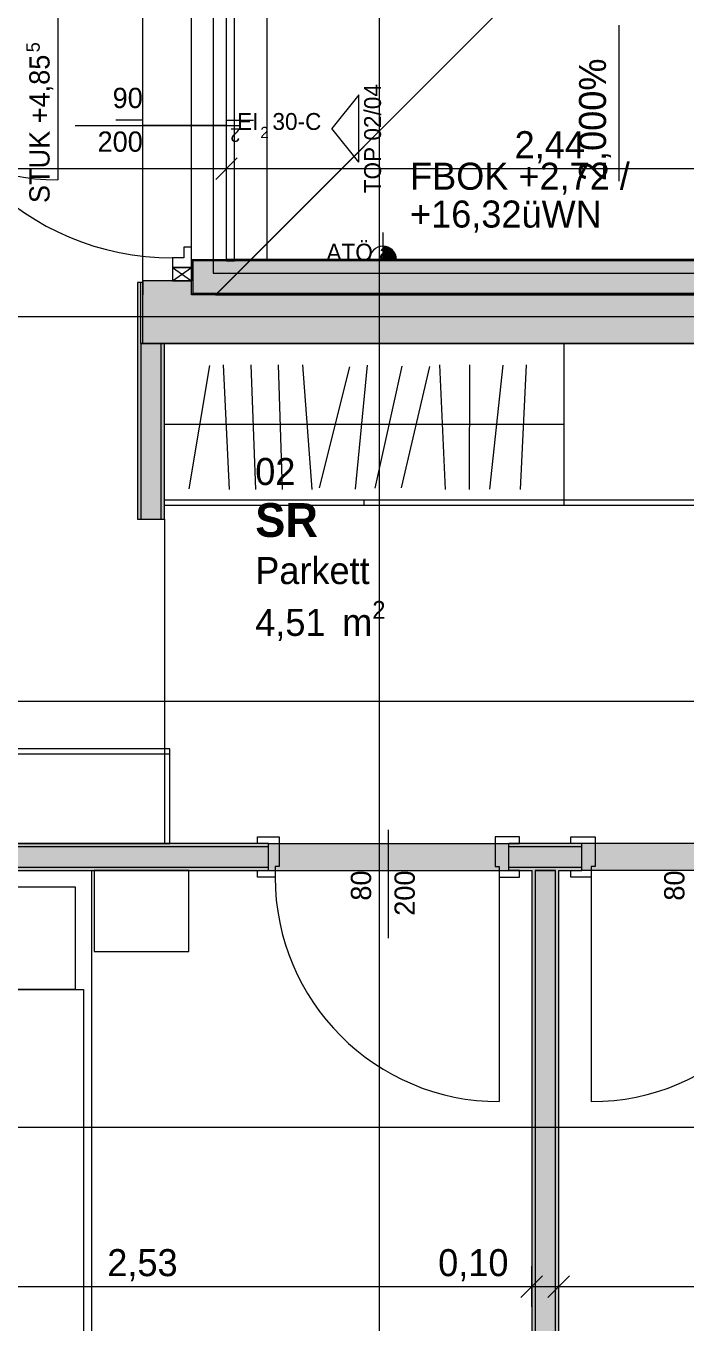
# Model space of a CAD drawing. Header units: metres. Extents: x -3 to 205, y -18 to 45.
# Drawn here: x 37.092 to 39.537, y -7.728 to -2.929 of the extents above; entities that cross this region are included whole.
import ezdxf

# ---------------------------------------------------------------- set-up
doc = ezdxf.new("R2010")
doc.units = ezdxf.units.M
doc.header["$MEASUREMENT"] = 0
doc.linetypes.add('Baufluchtlinie', pattern=[0.013, 0.008, -0.005])
doc.linetypes.add('Schnittlinie', pattern=[0.006, 0.003, -0.0015, 0, -0.0015])
for name, color, linetype in [('1._1.Stock  PP STG2_4_000 Achsraster', 7, 'Continuous'), ('1._1.Stock  PP STG2_4_110 Wand Aussen', 7, 'Continuous'), ('1._1.Stock  PP STG2_4_130 Wand Innen', 7, 'Continuous'), ('1._1.Stock  PP STG2_4_210 Decke', 7, 'Continuous'), ('1._1.Stock  PP STG2_4_220 Bodenaufbau', 7, 'Continuous'), ('1._1.Stock  PP STG2_4_221 Bodenaufbau - Abdichtung', 7, 'Continuous'), ('1._1.Stock  PP STG2_4_221 Bodenaufbau - Terrassenbelag', 7, 'Continuous'), ('1._1.Stock  PP STG2_4_510 Möblierung', 7, 'Continuous'), ('1._1.Stock  PP STG2_4_810 Raum', 7, 'Continuous'), ('1._1.Stock  PP STG2_4_815 Raumbegrenzung', 7, 'Continuous'), ('1._1.Stock  PP STG2_4_910 Allgemein Bemaßung.x', 7, 'Continuous'), ('1._1.Stock  PP STG2_4_945 Einreichplan Beschriftung', 7, 'Continuous'), ('1._1.Stock  PP STG2_4_950 Polierplan Bemaßung', 7, 'Continuous')]:
    doc.layers.add(name, color=color, linetype=linetype)
doc.styles.add('ERSTELLTER_STIL_2', font='')
doc.styles.add('ERSTELLTER_STIL_6', font='')
doc.styles.get('ERSTELLTER_STIL_2').set_extended_font_data('Eurostile')
doc.styles.get('ERSTELLTER_STIL_6').set_extended_font_data('Eurostile', bold=True)

msp = doc.modelspace()

# ---------------------------------------------------------------- hatches: boundary and pattern name
at = {"layer": '1._1.Stock  PP STG2_4_110 Wand Aussen', "linetype": 'Continuous', "lineweight": 0, "true_color": 0x373737}
for points in [[(37.705, -3.9187), (37.71, -3.9187), (37.71, -3.7977), (37.705, -3.7977), (37.705, -3.8727)], [(37.71, -3.9187), (37.705, -3.9187), (37.705, -3.9237)], [(37.71, -3.9187), (37.705, -3.9237), (37.71, -3.9237)], [(37.71, -3.9237), (40.275, -3.9237), (40.275, -3.9187), (37.71, -3.9187)]]:
    msp.add_hatch(color=250, dxfattribs=at).paths.add_polyline_path(points)
at = {"layer": '1._1.Stock  PP STG2_4_110 Wand Aussen', "linetype": 'Continuous', "lineweight": 13, "true_color": 0xff6400}
for points in [[(37.71, -3.7987), (37.83, -3.7987), (37.83, -3.7977), (37.71, -3.7977)], [(37.83, -3.7987), (37.71, -3.7987), (37.71, -3.9187)], [(37.83, -3.7987), (37.71, -3.9187), (37.83, -3.9187)], [(37.83, -3.9187), (40.275, -3.9187), (40.275, -3.7987), (37.83, -3.7987)]]:
    msp.add_hatch(color=30, dxfattribs=at).paths.add_polyline_path(points)
at = {"layer": '1._1.Stock  PP STG2_4_110 Wand Aussen', "linetype": 'Continuous', "lineweight": 13, "true_color": 0x3f7f02}
for points in [[(37.525, -3.9237), (37.705, -3.9237), (37.705, -3.8727), (37.635, -3.8727), (37.525, -3.8727)], [(37.705, -3.9237), (37.525, -3.9237), (37.525, -4.1037)], [(37.705, -3.9237), (37.525, -4.1037), (37.705, -4.1037)], [(37.705, -4.1037), (40.275, -4.1037), (40.275, -3.9237), (37.705, -3.9237)]]:
    msp.add_hatch(color=76, dxfattribs=at).paths.add_polyline_path(points)
at = {"layer": '1._1.Stock  PP STG2_4_130 Wand Innen', "linetype": 'Continuous', "lineweight": 13, "true_color": 0xfb02fe}
for points in [[(37.505, -3.8787), (37.505, -4.1037), (37.5175, -4.1037), (37.5175, -3.8787)], [(37.505, -4.1037), (37.505, -4.7537), (37.5175, -4.7537), (37.5175, -4.1037)], [(37.605, -4.7537), (37.605, -4.1037), (37.5925, -4.1037), (37.5925, -4.7537)], [(36.435, -5.9662), (37.99, -5.9662), (37.99, -5.9537), (36.435, -5.9537)], [(38.88, -5.9537), (38.88, -5.9662), (39.15, -5.9662), (39.15, -5.9537)], [(36.435, -6.0412), (36.435, -6.0537), (37.99, -6.0537), (37.99, -6.0412)], [(38.88, -6.0412), (38.88, -6.0537), (39.15, -6.0537), (39.15, -6.0412)], [(38.965, -6.0537), (38.965, -11.2037), (38.9775, -11.2037), (38.9775, -6.0537)], [(39.065, -11.2037), (39.065, -6.0537), (39.0525, -6.0537), (39.0525, -11.2037)]]:
    msp.add_hatch(color=6, dxfattribs=at).paths.add_polyline_path(points)
at = {"layer": '1._1.Stock  PP STG2_4_130 Wand Innen', "linetype": 'Continuous', "lineweight": 13, "true_color": 0xffaa00}
for points in [[(37.5175, -4.1037), (37.5175, -4.7537), (37.5925, -4.7537), (37.5925, -4.1037)], [(36.435, -6.0412), (37.99, -6.0412), (37.99, -5.9662), (36.435, -5.9662)], [(38.88, -6.0412), (39.15, -6.0412), (39.15, -5.9662), (38.88, -5.9662)], [(39.0525, -11.2037), (39.0525, -6.0537), (38.9775, -6.0537), (38.9775, -11.2037)]]:
    msp.add_hatch(color=40, dxfattribs=at).paths.add_polyline_path(points)
at = {"layer": '1._1.Stock  PP STG2_4_130 Wand Innen', "linetype": 'Continuous', "lineweight": 0, "true_color": 0xffffff}
for points in [[(38.88, -6.0537), (38.88, -5.9537), (37.99, -5.9537), (37.99, -6.0537)], [(39.15, -6.0537), (40.04, -6.0537), (40.04, -5.9537), (39.15, -5.9537)]]:
    msp.add_hatch(color=7, dxfattribs=at).paths.add_polyline_path(points)
at = {"layer": '1._1.Stock  PP STG2_4_950 Polierplan Bemaßung', "linetype": 'Continuous', "lineweight": 13, "true_color": 0xfb02fe}
msp.add_hatch(color=6, dxfattribs=at).paths.add_polyline_path([(38.4145, -3.7937), (38.4645, -3.7937), (38.4607, -3.7746), (38.4498, -3.7584), (38.4336, -3.7475), (38.4145, -3.7437)])

# ---------------------------------------------------------------- linework, layer by layer
at = {"layer": '1._1.Stock  PP STG2_4_000 Achsraster', "color": 5, "linetype": 'Continuous', "lineweight": 0, "ltscale": 1000}
for p, q in [((38.4, 1.9963), (38.4, -16.0037)), ((30.9, -4.0037), (53.4, -4.0037)), ((30.9, -7.0037), (53.4, -7.0037))]:
    msp.add_line(p, q, dxfattribs=at)
at = {"layer": '1._1.Stock  PP STG2_4_110 Wand Aussen', "color": 7, "linetype": 'Baufluchtlinie', "lineweight": 13, "ltscale": 1000}
for p, q in [((37.525, -3.8727), (37.525, -2.7227)), ((37.835, -3.7927), (37.835, -2.8027))]:
    msp.add_line(p, q, dxfattribs=at)
at = {"layer": '1._1.Stock  PP STG2_4_110 Wand Aussen', "color": 7, "linetype": 'Continuous', "lineweight": 18, "ltscale": 1000}
for p, q in [((37.705, -3.7977), (37.705, -2.7977)), ((37.635, -3.8727), (37.525, -3.8727)), ((37.635, -3.8727), (37.525, -3.8727)), ((37.705, -3.8727), (37.635, -3.8727)), ((37.705, -3.8727), (37.635, -3.8727)), ((37.705, -3.8727), (37.635, -3.8727)), ((37.705, -3.9187), (37.705, -3.8727)), ((37.705, -3.9187), (37.705, -3.9237)), ((37.705, -3.9187), (37.705, -3.9237)), ((40.275, -3.9237), (37.705, -3.9237))]:
    msp.add_line(p, q, dxfattribs=at)
at = {"layer": '1._1.Stock  PP STG2_4_110 Wand Aussen', "color": 7, "linetype": 'Continuous', "lineweight": 13, "ltscale": 1000}
for p, q in [((37.865, -3.7977), (37.865, -2.7977)), ((37.275, -3.2977), (37.885, -3.2977)), ((37.525, -3.2777), (37.425, -3.2777)), ((37.525, -3.2977), (37.525, -3.2777)), ((37.835, -3.2977), (37.525, -3.2977)), ((37.835, -3.2977), (37.835, -3.2777)), ((37.835, -3.2777), (37.935, -3.2777)), ((37.635, -3.8227), (37.705, -3.8727)), ((37.635, -3.8727), (37.705, -3.8227)), ((37.705, -3.7927), (37.835, -3.7927)), ((37.705, -3.7977), (37.705, -3.7927)), ((37.705, -3.7927), (37.835, -3.7927)), ((37.83, -3.7977), (37.705, -3.7977)), ((37.705, -3.7977), (37.705, -3.8727)), ((37.705, -3.7977), (37.705, -3.8727)), ((37.705, -3.7977), (37.705, -3.8727)), ((37.71, -3.7987), (37.71, -3.7977)), ((37.71, -3.7987), (37.71, -3.9187)), ((37.71, -3.7987), (37.71, -3.9187)), ((37.83, -3.7977), (37.83, -3.7987)), ((37.83, -3.7977), (37.83, -3.7987)), ((40.275, -3.7987), (37.83, -3.7987)), ((37.835, -3.7977), (37.835, -3.7927)), ((37.835, -3.7977), (37.835, -3.7927)), ((37.835, -3.7977), (37.865, -3.7977)), ((40.275, -3.9187), (37.71, -3.9187))]:
    msp.add_line(p, q, dxfattribs=at)
at = {"layer": '1._1.Stock  PP STG2_4_110 Wand Aussen', "color": 8, "linetype": 'Continuous', "lineweight": 13, "ltscale": 1000}
for p, q in [((37.6765, -3.7877), (37.635, -3.7877)), ((37.635, -3.7877), (37.635, -3.8227)), ((37.705, -3.7477), (37.6765, -3.7477)), ((37.6765, -3.7477), (37.6765, -3.7877)), ((37.705, -3.8227), (37.705, -3.7477)), ((37.635, -3.8227), (37.705, -3.8227))]:
    msp.add_line(p, q, dxfattribs=at)
at = {"layer": '1._1.Stock  PP STG2_4_110 Wand Aussen', "color": 7, "linetype": 'Continuous', "lineweight": 13, "ltscale": 1000, "flags": 128}
msp.add_lwpolyline([(37.635, -3.8227), (37.635, -3.8727), (37.705, -3.8727), (37.705, -3.8227)], close=True, dxfattribs=at)
msp.add_lwpolyline([(40.275, -3.7937), (37.835, -3.7937)], dxfattribs=at)
at = {"layer": '1._1.Stock  PP STG2_4_110 Wand Aussen', "color": 7, "linetype": 'Continuous', "lineweight": 18, "ltscale": 1000, "flags": 128}
for points in [[(37.525, -3.8727), (37.525, -3.9237)], [(37.525, -4.1037), (37.525, -3.9237)], [(37.525, -4.1037), (40.095, -4.1037)]]:
    msp.add_lwpolyline(points, dxfattribs=at)
at = {"layer": '1._1.Stock  PP STG2_4_110 Wand Aussen', "color": 7, "linetype": 'Continuous', "lineweight": 13, "ltscale": 1000}
msp.add_arc((37.635, -2.8077), 0.98, 180, 270, dxfattribs=at)
at = {"layer": '1._1.Stock  PP STG2_4_130 Wand Innen', "color": 7, "linetype": 'Continuous', "lineweight": 13, "ltscale": 1000}
for p, q in [((37.21, -2.6687), (37.21, -3.4987)), ((37.95, -5.9537), (37.95, -5.9287)), ((37.95, -5.9287), (38.03, -5.9287)), ((38.03, -5.9287), (38.03, -6.0387)), ((38.435, -6.3037), (38.435, -5.9037)), ((38.83, -5.9287), (38.83, -6.0387)), ((38.92, -5.9287), (38.83, -5.9287)), ((38.92, -5.9537), (38.92, -5.9287)), ((39.11, -5.9537), (39.11, -5.9287)), ((39.11, -5.9287), (39.2, -5.9287)), ((39.2, -5.9287), (39.2, -6.0387)), ((37.99, -5.9537), (37.95, -5.9537)), ((37.99, -6.0537), (37.99, -5.9537)), ((38.88, -6.0537), (38.88, -5.9537)), ((38.88, -5.9537), (38.92, -5.9537)), ((39.15, -5.9537), (39.11, -5.9537)), ((39.15, -6.0537), (39.15, -5.9537)), ((38.03, -6.0387), (38.015, -6.0387)), ((38.015, -6.0387), (38.015, -6.0787)), ((38.83, -6.0387), (38.845, -6.0387)), ((38.845, -6.0387), (38.845, -6.0787)), ((39.2, -6.0387), (39.185, -6.0387)), ((39.185, -6.0387), (39.185, -6.0787)), ((37.95, -6.0787), (37.95, -6.0537)), ((37.95, -6.0537), (37.99, -6.0537)), ((38.015, -6.0787), (37.95, -6.0787)), ((38.845, -6.0787), (38.92, -6.0787)), ((38.845, -6.0787), (38.845, -6.9087)), ((38.92, -6.0537), (38.88, -6.0537)), ((38.92, -6.0787), (38.92, -6.0537)), ((39.11, -6.0787), (39.11, -6.0537)), ((39.11, -6.0537), (39.15, -6.0537)), ((39.185, -6.0787), (39.11, -6.0787)), ((39.185, -6.0787), (39.185, -6.9087))]:
    msp.add_line(p, q, dxfattribs=at)
at = {"layer": '1._1.Stock  PP STG2_4_130 Wand Innen', "color": 7, "linetype": 'Continuous', "lineweight": 18, "ltscale": 1000}
for p, q in [((37.5175, -4.1037), (37.5175, -3.8787)), ((37.5175, -4.1037), (37.5175, -4.7537)), ((37.5925, -4.7537), (37.5925, -4.1037)), ((37.99, -5.9662), (36.435, -5.9662)), ((37.99, -5.9662), (37.99, -5.9537)), ((37.99, -5.9662), (37.99, -5.9537)), ((37.99, -5.9662), (37.99, -5.9537)), ((37.99, -6.0412), (37.99, -5.9662)), ((37.99, -6.0412), (37.99, -5.9662)), ((37.99, -6.0412), (37.99, -5.9662)), ((38.88, -5.9662), (38.88, -5.9537)), ((38.88, -5.9662), (38.88, -5.9537)), ((38.88, -5.9662), (38.88, -5.9537)), ((39.15, -5.9662), (38.88, -5.9662)), ((38.88, -6.0412), (38.88, -5.9662)), ((38.88, -6.0412), (38.88, -5.9662)), ((38.88, -6.0412), (38.88, -5.9662)), ((39.15, -5.9662), (39.15, -5.9537)), ((39.15, -5.9662), (39.15, -5.9537)), ((39.15, -5.9662), (39.15, -5.9537)), ((39.15, -6.0412), (39.15, -5.9662)), ((39.15, -6.0412), (39.15, -5.9662)), ((39.15, -6.0412), (39.15, -5.9662)), ((36.435, -6.0412), (37.99, -6.0412)), ((37.99, -6.0537), (37.99, -6.0412)), ((37.99, -6.0537), (37.99, -6.0412)), ((37.99, -6.0537), (37.99, -6.0412)), ((38.88, -6.0412), (39.15, -6.0412)), ((38.88, -6.0537), (38.88, -6.0412)), ((38.88, -6.0537), (38.88, -6.0412)), ((38.88, -6.0537), (38.88, -6.0412)), ((39.15, -6.0537), (39.15, -6.0412)), ((39.15, -6.0537), (39.15, -6.0412)), ((39.15, -6.0537), (39.15, -6.0412)), ((38.9775, -6.0537), (38.9775, -11.2037)), ((39.0525, -11.2037), (39.0525, -6.0537))]:
    msp.add_line(p, q, dxfattribs=at)
at = {"layer": '1._1.Stock  PP STG2_4_130 Wand Innen', "color": 8, "linetype": 'Schnittlinie', "lineweight": 13, "ltscale": 1000}
for p, q in [((37.99, -5.9537), (38.88, -5.9537)), ((40.04, -5.9537), (39.15, -5.9537)), ((37.99, -6.0537), (38.88, -6.0537)), ((40.04, -6.0537), (39.15, -6.0537))]:
    msp.add_line(p, q, dxfattribs=at)
at = {"layer": '1._1.Stock  PP STG2_4_130 Wand Innen', "color": 7, "linetype": 'Continuous', "lineweight": 18, "ltscale": 1000, "flags": 128}
for points in [[(37.525, -3.8787), (37.505, -3.8787)], [(37.505, -3.8787), (37.505, -4.1037)], [(37.525, -4.1037), (37.525, -3.8787)], [(37.505, -4.1037), (37.505, -4.7537)], [(37.605, -4.1037), (37.5175, -4.1037)], [(37.5175, -4.1037), (37.525, -4.1037)], [(37.605, -4.7537), (37.605, -4.1037)], [(37.505, -4.7537), (37.605, -4.7537)], [(37.99, -5.9537), (36.435, -5.9537)], [(39.15, -5.9537), (38.88, -5.9537)], [(36.435, -6.0537), (37.99, -6.0537)], [(38.88, -6.0537), (38.965, -6.0537)], [(38.965, -6.0537), (38.965, -11.2037)], [(39.0525, -6.0537), (38.9775, -6.0537)], [(38.9775, -6.0537), (39.0525, -6.0537)], [(39.065, -11.2037), (39.065, -6.0537)], [(39.065, -6.0537), (39.15, -6.0537)]]:
    msp.add_lwpolyline(points, dxfattribs=at)
at = {"layer": '1._1.Stock  PP STG2_4_130 Wand Innen', "color": 7, "linetype": 'Continuous', "lineweight": 13, "ltscale": 1000}
for centre, start, end in [((37.21, -2.6687), 180, 270), ((38.845, -6.0787), 180, 270), ((39.185, -6.0787), 270, 0)]:
    msp.add_arc(centre, 0.83, start, end, dxfattribs=at)
at = {"layer": '1._1.Stock  PP STG2_4_210 Decke', "color": 7, "linetype": 'Continuous', "lineweight": 13, "ltscale": 1000, "true_color": 0xf4f4f4, "flags": 128}
for points in [[(37.785, -2.4937), (37.785, -3.8437), (44.785, -3.8437), (44.785, -2.5737), (44.505, -2.5737), (44.505, -1.5487), (44.495, -1.5487), (44.495, -1.0837), (43.31, -1.0837), (43.31, -2.2937), (43.245, -2.2937), (43.245, -2.5237), (42.745, -2.5237), (42.745, -2.4237), (39.695, -2.4237), (39.695, -2.5237), (39.195, -2.5237), (39.195, -2.3637), (38.87, -2.3637), (38.87, -1.0937), (37.975, -1.0937), (37.975, -2.4937)], [(32.5844, -1.4987), (32.5972, -11.3837), (41.935, -11.3837), (41.935, -10.8837), (44.785, -10.8837), (44.785, -9.9837), (51.1258, -9.9837), (51.1621, -1.4987), (44.865, -1.4987), (44.865, -3.9237), (42.27, -3.9237), (42.27, -5.8737), (40.275, -5.8737), (40.275, -3.9237), (37.705, -3.9237), (37.705, -1.4987)]]:
    msp.add_lwpolyline(points, close=True, dxfattribs=at)
at = {"layer": '1._1.Stock  PP STG2_4_220 Bodenaufbau', "color": 7, "linetype": 'Continuous', "lineweight": 13, "ltscale": 1000, "true_color": 0xf4f4f4, "flags": 128}
msp.add_lwpolyline([(32.7646, -1.6787), (32.7765, -11.2037), (41.755, -11.2037), (41.755, -10.7037), (44.605, -10.7037), (44.605, -9.8037), (50.9466, -9.8037), (50.9814, -1.6787), (45.045, -1.6787), (45.045, -4.1037), (42.435, -4.1037), (42.435, -6.0537), (40.095, -6.0537), (40.095, -4.1037), (37.525, -4.1037), (37.525, -1.6787)], close=True, dxfattribs=at)
at = {"layer": '1._1.Stock  PP STG2_4_221 Bodenaufbau - Abdichtung', "color": 171, "linetype": 'Schnittlinie', "lineweight": 13, "ltscale": 1000, "true_color": 0x6c6cff, "flags": 128}
for points in [[(39.245, -2.4737), (37.7948, -3.9239)], [(37.795, -3.9237), (39.245, -2.4737)], [(37.705, -3.9237), (37.705, -2.5337)], [(37.7948, -3.9239), (37.705, -3.9237)], [(37.7947, -3.924), (40.325, -3.924)], [(40.325, -3.9237), (37.795, -3.9237)]]:
    msp.add_lwpolyline(points, dxfattribs=at)
at = {"layer": '1._1.Stock  PP STG2_4_221 Bodenaufbau - Terrassenbelag', "color": 7, "linetype": 'Continuous', "lineweight": 18, "ltscale": 1000, "flags": 128}
for points in [[(37.985, -3.7937), (37.985, -2.8187)], [(42.435, -3.7937), (37.985, -3.7937)], [(42.435, -3.7939), (37.985, -3.7939)]]:
    msp.add_lwpolyline(points, dxfattribs=at)
at = {"layer": '1._1.Stock  PP STG2_4_510 Möblierung', "color": 8, "linetype": 'Continuous', "lineweight": 13, "ltscale": 1000, "true_color": 0x7e7f7f}
for p, q in [((39.085, -4.7037), (39.085, -4.1037)), ((37.697, -4.6414), (37.773, -4.186)), ((37.8466, -4.6443), (37.8235, -4.1831)), ((37.9434, -4.6444), (37.9267, -4.183)), ((38.0421, -4.6445), (38.028, -4.1829)), ((38.152, -4.644), (38.1181, -4.1835)), ((38.1789, -4.6377), (38.2911, -4.1898)), ((38.313, -4.6435), (38.3571, -4.1839)), ((38.385, -4.6391), (38.4851, -4.1883)), ((38.4826, -4.6385), (38.5875, -4.1889)), ((38.6452, -4.6444), (38.6249, -4.1831)), ((38.7348, -4.6446), (38.7353, -4.1828)), ((38.8103, -4.6432), (38.8597, -4.1842)), ((38.9239, -4.6443), (38.9462, -4.1831)), ((39.085, -4.4037), (37.605, -4.4037)), ((39.825, -4.6837), (37.605, -4.6837)), ((38.345, -4.7037), (38.345, -4.6837)), ((39.085, -4.7037), (39.085, -4.6837)), ((37.625, -5.6237), (35.795, -5.6237)), ((36.435, -6.0537), (37.335, -6.0537)), ((37.335, -6.0537), (37.335, -8.0537)), ((37.695, -6.0537), (37.345, -6.0537)), ((37.345, -6.0537), (37.345, -6.3537)), ((37.695, -6.3537), (37.695, -6.0537)), ((37.345, -6.3537), (37.695, -6.3537))]:
    msp.add_line(p, q, dxfattribs=at)
at = {"layer": '1._1.Stock  PP STG2_4_510 Möblierung', "color": 8, "linetype": 'Continuous', "lineweight": 13, "ltscale": 1000, "true_color": 0x7e7f7f, "flags": 128}
for points in [[(39.825, -4.7037), (37.605, -4.7037), (37.605, -4.1037), (39.825, -4.1037)], [(37.625, -5.6037), (35.795, -5.6037), (35.795, -5.9537), (37.625, -5.9537)], [(36.645, -6.4937), (36.605, -6.5337), (36.495, -6.5337), (36.495, -6.1137), (37.275, -6.1137), (37.275, -6.4937)], [(37.305, -8.0237), (36.465, -8.0237), (36.465, -6.6737), (36.645, -6.4937), (37.305, -6.4937)]]:
    msp.add_lwpolyline(points, close=True, dxfattribs=at)
at = {"layer": '1._1.Stock  PP STG2_4_815 Raumbegrenzung', "color": 8, "linetype": 'Schnittlinie', "lineweight": 13, "ltscale": 1000, "flags": 128}
msp.add_lwpolyline([(37.505, -4.7537), (37.605, -4.7537), (37.605, -5.9537)], dxfattribs=at)
at = {"layer": '1._1.Stock  PP STG2_4_910 Allgemein Bemaßung.x', "color": 7, "linetype": 'Continuous', "lineweight": 13, "ltscale": 1000}
for p, q in [((38.325, -3.1837), (38.225, -3.3087)), ((38.325, -3.4337), (38.325, -3.1837)), ((38.325, -3.4337), (38.225, -3.3087))]:
    msp.add_line(p, q, dxfattribs=at)
at = {"layer": '1._1.Stock  PP STG2_4_950 Polierplan Bemaßung', "color": 171, "linetype": 'Continuous', "lineweight": 13, "ltscale": 1000, "true_color": 0x6c6cff}
for p, q in [((39.2877, -2.9268), (39.2877, -2.9869)), ((39.2877, -2.9869), (39.2877, -3.5032))]:
    msp.add_line(p, q, dxfattribs=at)
at = {"layer": '1._1.Stock  PP STG2_4_950 Polierplan Bemaßung', "color": 6, "linetype": 'Continuous', "lineweight": 13, "ltscale": 1000, "true_color": 0xfb02fe}
for p, q in [((37.835, -3.5321), (37.835, -3.3821)), ((37.875, -3.4171), (37.795, -3.4971)), ((32.87, -3.4571), (37.835, -3.4571)), ((37.835, -3.4571), (40.275, -3.4571)), ((38.4145, -3.7937), (38.4145, -3.6937)), ((38.3145, -3.7937), (38.5145, -3.7937)), ((32.769, -5.4275), (40.095, -5.4275)), ((38.965, -7.668), (38.965, -7.518)), ((39.065, -7.668), (39.065, -7.518)), ((39.005, -7.553), (38.925, -7.633)), ((39.105, -7.553), (39.025, -7.633)), ((36.435, -7.593), (38.965, -7.593)), ((38.965, -7.593), (39.065, -7.593)), ((39.065, -7.593), (41.755, -7.593))]:
    msp.add_line(p, q, dxfattribs=at)
msp.add_arc((38.4145, -3.7937), 0.05, 0, 180, dxfattribs=at)

# ---------------------------------------------------------------- texts
at = {"layer": '1._1.Stock  PP STG2_4_110 Wand Aussen', "color": 7, "linetype": 'Continuous', "lineweight": 13, "style": 'ERSTELLTER_STIL_2'}
for s, insert, char_height, attachment_point, rotation in [('\\A1;{\\pqr;\\pt0;\\fEurostile|b0|i0|c0|p0;\\W1.000000;5}', (37.1443, -2.9895), 0.05, 9, 90), ('\\A1;{\\pqr;\\pt0;\\fEurostile|b0|i0|c0|p0;\\W1.000000;STUK +4,85}', (37.1939, -3.0355), 0.075, 9, 90), ('\\A1;{\\pql;\\fEurostile|b0|i0|c0|p0;\\W1.000000;2}', (37.886, -3.3581), 0.05, 1, 180)]:
    msp.add_mtext(s, dxfattribs=dict(at, insert=insert, char_height=char_height, attachment_point=attachment_point, rotation=rotation))
at = {"layer": '1._1.Stock  PP STG2_4_110 Wand Aussen', "color": 7, "linetype": 'Continuous', "lineweight": 13, "attachment_point": 9, "style": 'ERSTELLTER_STIL_2'}
for s, insert, char_height in [('\\A1;{\\pqr;\\pt0;\\fEurostile|b0|i0|c0|p0;\\W1.000000;90}', (37.525, -3.2341), 0.075), ('\\A1;{\\pqr;\\pt0;\\fEurostile|b0|i0|c0|p0;\\W1.000000;EI}', (37.9531, -3.3141), 0.0625), ('\\A1;{\\pqr;\\pt0;\\fEurostile|b0|i0|c0|p0;\\W1.000000;30-C}', (38.1862, -3.3148), 0.0625), ('\\A1;{\\pqr;\\pt0;\\fEurostile|b0|i0|c0|p0;\\W1.000000;2}', (37.9914, -3.3441), 0.041667), ('\\A1;{\\pqr;\\pt0;\\fEurostile|b0|i0|c0|p0;\\W1.000000;200}', (37.525, -3.3957), 0.075)]:
    msp.add_mtext(s, dxfattribs=dict(at, insert=insert, char_height=char_height))
at = {"layer": '1._1.Stock  PP STG2_4_130 Wand Innen', "color": 7, "linetype": 'Continuous', "lineweight": 13, "char_height": 0.075, "attachment_point": 9, "rotation": 90, "style": 'ERSTELLTER_STIL_2'}
for s, insert in [('\\A1;{\\pqr;\\pt0;\\fEurostile|b0|i0|c0|p0;\\W1.000000;80}', (38.3714, -6.0537)), ('\\A1;{\\pqr;\\pt0;\\fEurostile|b0|i0|c0|p0;\\W1.000000;200}', (38.533, -6.0537)), ('\\A1;{\\pqr;\\pt0;\\fEurostile|b0|i0|c0|p0;\\W1.000000;80}', (39.5314, -6.0537))]:
    msp.add_mtext(s, dxfattribs=dict(at, insert=insert))
at = {"layer": '1._1.Stock  PP STG2_4_810 Raum', "color": 7, "linetype": 'Continuous', "lineweight": 13, "attachment_point": 1}
for s, insert, char_height, style in [('\\A1;{\\pql;\\pt0;\\fEurostile|b0|i0|c0|p0;\\W1.000000;02}', (37.9414, -4.5275), 0.1, 'ERSTELLTER_STIL_2'), ('\\A1;{\\pql;\\pt0;\\fEurostile|b1|i0|c0|p0;\\W1.000000;SR}', (37.9414, -4.6946), 0.125, 'ERSTELLTER_STIL_6'), ('\\A1;{\\pql;\\pt0;\\fEurostile|b0|i0|c0|p0;\\W1.000000;Parkett}', (37.9414, -4.8941), 0.1, 'ERSTELLTER_STIL_2'), ('\\A1;{\\pql;\\pt0,0.05;\\fEurostile|b0|i0|c0|p0;\\W1.000000;4,51\\fEurostile|b0|i0|c0|p0;\\W1.000000;\\A1{\\H.66x;\\S^  ;}\\fEurostile|b0|i0|c0|p0;\\W1.000000; m\\fEurostile|b0|i0|c0|p0;\\W1.000000;\\A1{\\H.66x;\\S2^  ;}}', (37.9414, -5.0566), 0.1, 'ERSTELLTER_STIL_2')]:
    msp.add_mtext(s, dxfattribs=dict(at, insert=insert, char_height=char_height, style=style))
at = {"layer": '1._1.Stock  PP STG2_4_910 Allgemein Bemaßung.x', "color": 7, "linetype": 'Continuous', "lineweight": 13, "insert": (38.3763, -3.5485), "char_height": 0.0625, "attachment_point": 4, "rotation": 90, "style": 'ERSTELLTER_STIL_2'}
msp.add_mtext('\\A1;{\\pql;\\fEurostile|b0|i0|c0|p0;\\W1.000000;TOP 02/04}', dxfattribs=at)
at = {"layer": '1._1.Stock  PP STG2_4_945 Einreichplan Beschriftung', "color": 5, "linetype": 'Continuous', "lineweight": 0, "insert": (38.205, -3.7983), "char_height": 0.0625, "attachment_point": 7, "style": 'ERSTELLTER_STIL_2'}
msp.add_mtext('\\A1;{\\pql;\\fEurostile|b0|i0|c0|p0;\\W1.000000;ATÖ a}', dxfattribs=at)
at = {"layer": '1._1.Stock  PP STG2_4_950 Polierplan Bemaßung', "color": 171, "linetype": 'Continuous', "lineweight": 13, "true_color": 0x6c6cff, "insert": (39.2587, -3.5032), "char_height": 0.1, "attachment_point": 7, "rotation": 90, "style": 'ERSTELLTER_STIL_2'}
msp.add_mtext('\\A1;{\\pql;\\fEurostile|b0|i0|c0|p0;\\W1.000000;2,000\\fEurostile|b0|i0|c0|p0;\\W1.000000;%}', dxfattribs=at)
at = {"layer": '1._1.Stock  PP STG2_4_950 Polierplan Bemaßung', "color": 6, "linetype": 'Continuous', "lineweight": 13, "true_color": 0xfb02fe, "char_height": 0.1, "attachment_point": 7, "style": 'ERSTELLTER_STIL_2'}
for s, insert, width in [('\\A1;{\\pql;\\fEurostile|b0|i0|c0|p0;\\W1.000000;2,44}', (38.9018, -3.4371), 0.306373), ('\\A1;{\\pql;\\fEurostile|b0|i0|c0|p0;\\W1.000000;FBOK +2,72 / }', (38.5145, -3.5537), 0.963355), ('\\A1;{\\pql;\\fEurostile|b0|i0|c0|p0;\\W1.000000;+16,32üWN}', (38.5145, -3.6937), 0.821558), ('\\A1;{\\pql;\\fEurostile|b0|i0|c0|p0;\\W1.000000;2,53}', (37.3937, -7.573), 0.306373), ('\\A1;{\\pql;\\fEurostile|b0|i0|c0|p0;\\W1.000000;0,10}', (38.6187, -7.573), 0.306373)]:
    msp.add_mtext(s, dxfattribs=dict(at, insert=insert, width=width))

doc.saveas('drawing.dxf')
